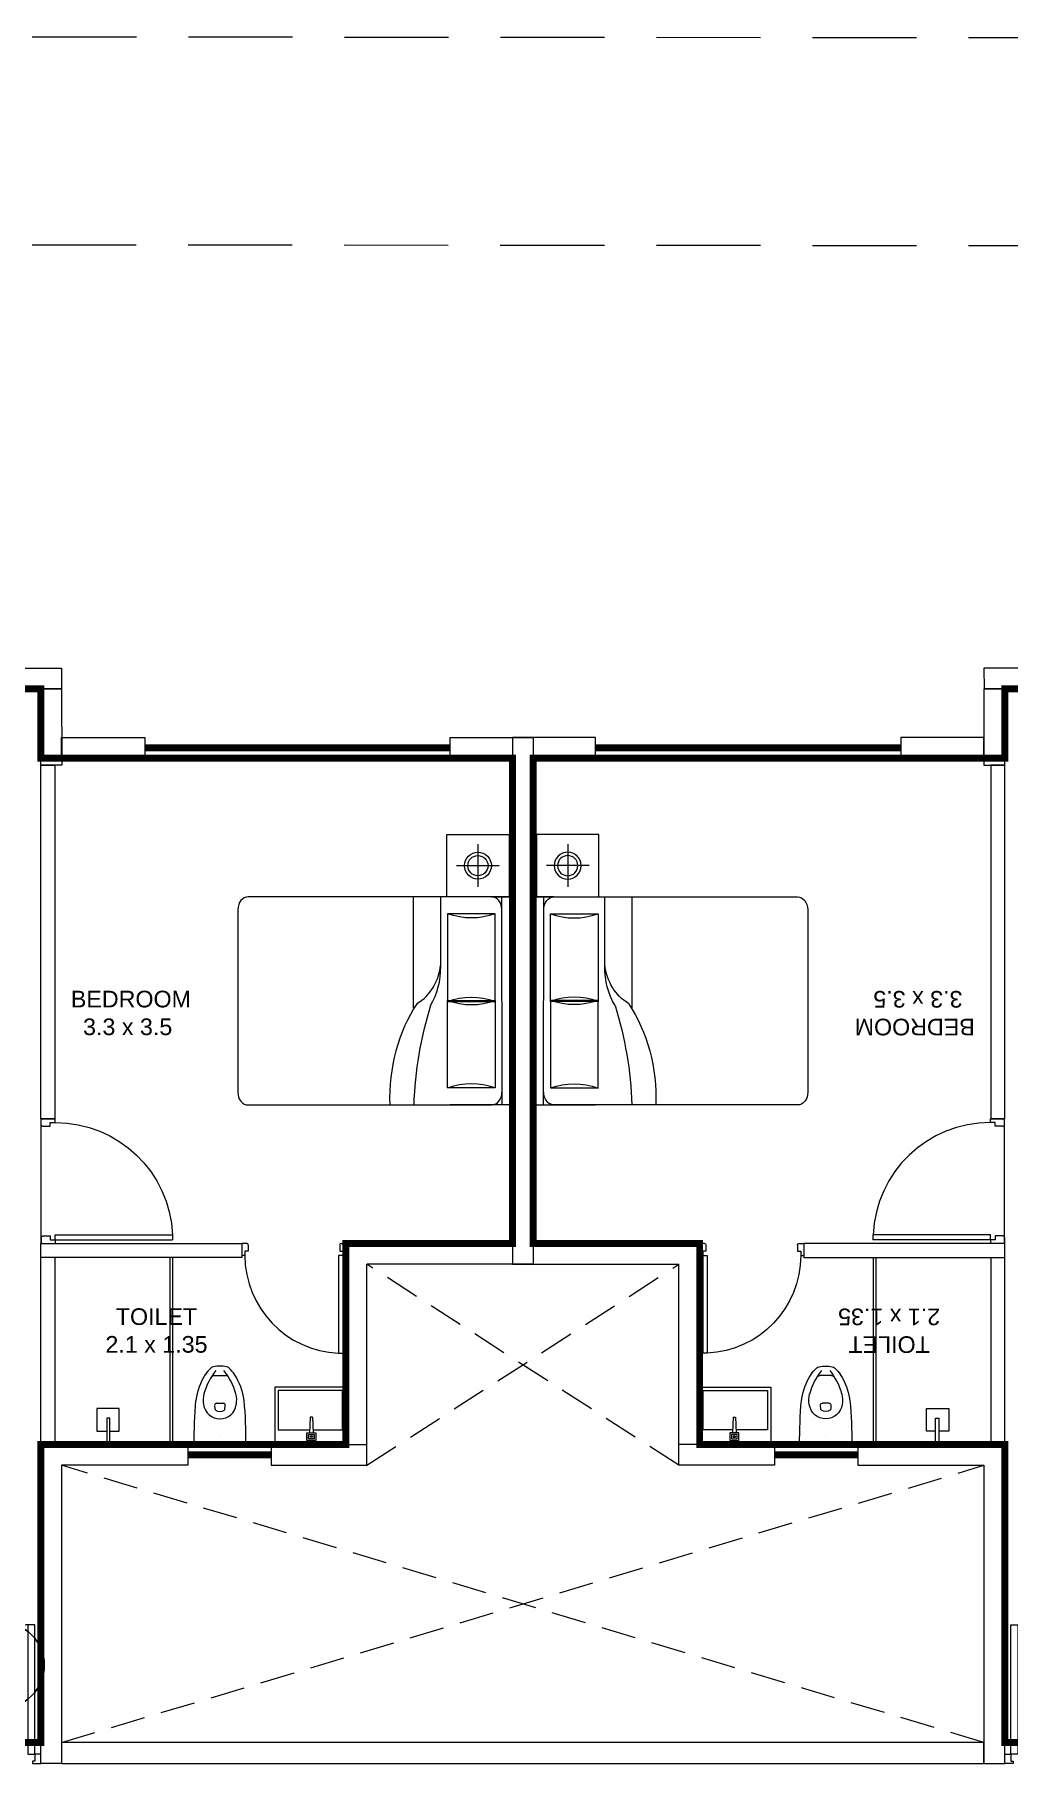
# Model space of a CAD drawing. Header units: inches. Extents: x 27644242 to 29761523, y -859349 to 216979.
# Drawn here: x 29085120 to 29092141, y -713043 to -700573 of the extents above; entities that cross this region are included whole.
import ezdxf

# ---------------------------------------------------------------- set-up
doc = ezdxf.new("R2010")
doc.units = ezdxf.units.IN
doc.header["$MEASUREMENT"] = 0
doc.set_wipeout_variables(frame=1)
for name, pattern in [('01-Xref Col Podium Lvl-1$0$HIDDEN', [0.375, 0.25, -0.125]), ('DASHED', [0.75, 0.5, -0.25]), ('DASHED2', [0.375, 0.25, -0.125]), ('HIDDEN', [0.375, 0.25, -0.125])]:
    doc.linetypes.add(name, pattern=pattern)
doc.layers.get('Defpoints').update_dxf_attribs({"color": 8})
for name, color, linetype, lineweight in [('AHC-A-DUCT', 14, 'HIDDEN', 5), ('DOOR', 4, 'Continuous', 0), ('DOORS', 1, 'Continuous', 9), ('FURN', 250, 'Continuous', 0), ('RVA Site Boundary', 17, 'Continuous', 15), ('WALL', 7, 'Continuous', 20), ('WINDOW', 162, 'Continuous', 13)]:
    doc.layers.add(name, color=color, linetype=linetype, lineweight=lineweight)
doc.layers.add('text', color=7, linetype='Continuous')
doc.styles.add('AMITS', font='arial.ttf')

# ---------------------------------------------------------------- blocks, each defined once
blk = doc.blocks.new('A$C3D5F2F58')
at = {"color": 0, "linetype": 'ByBlock'}
blk.add_wipeout([(188, 0), (-188, 0), (-185, -125), (-183, -194), (-179, -263), (-176, -302), (-170, -349), (-151, -415), (-144, -433), (-131, -459), (-112, -495), (-106, -504), (-86, -530), (-72, -545), (-64, -553), (-56, -558), (-41, -562), (-23, -564), (3, -565), (30, -563), (47, -561), (56, -558), (74, -543), (101, -511), (135, -451), (158, -392), (171, -340), (179, -260), (185, -136), (187, -46)], dxfattribs=at)
for p, q in [((-188, 0), (188, 0)), ((0, -63), (0, -63)), ((-38, -282), (-36, -255)), ((-24, -298), (24, -298)), ((36, -255), (38, -282)), ((-43, -497), (43, -497))]:
    blk.add_line(p, q, dxfattribs=at)
at = {"color": 0, "linetype": 'ByBlock', "extrusion": (0, 0, -1)}
for centre, major_axis, ratio, start_param, end_param in [((3903, 5), (4088, 164), 0.940247, 3.100232, 3.182953), ((-3903, 5), (-4088, 164), 0.940247, 3.100232, 3.182953), ((0, -305), (84.4, 84.4), 1, 4.07333, 6.922251), ((-27, -256), (6.03, 6.03), 1, 4.01894, 4.852375), ((0, -292), (-38.2, 38.2), 1, 0.139988, 1.430816), ((27, -256), (6.03, 6.03), 1, -0.139979, 0.693472), ((276, -258), (321, 321), 1, 3.353441, 3.79389), ((87, -319), (147, 147), 1, 3.705861, 4.079165), ((326, -246), (-323, 323), 1, 4.816657, 5.23508), ((-24, -284), (10, 10), 1, 2.356198, 4.018929), ((24, -284), (-10, 10), 1, 2.264265, 3.926995), ((-326, -246), (-323, 323), 1, 2.618909, 3.037332), ((-276, -258), (-321, 321), 1, 2.489302, 2.929752), ((-87, -319), (-147, 147), 1, 2.204028, 2.577331), ((-43, -474), (16.1, 16.1), 1, 2.356198, 3.387836), ((43, -474), (16.1, 16.1), 1, 1.324559, 2.356198), ((119, -350), (193, 193), 1, 3.092098, 3.328462), ((-41, -527), (24.1, 24.1), 1, 2.528301, 3.092099), ((0, -292), (-193, 193), 1, 3.75489, 4.099099), ((41, -527), (24.1, 24.1), 1, 1.620298, 2.184095), ((-119, -350), (193, 193), 1, 1.383935, 1.620298)]:
    blk.add_ellipse(centre, major_axis=major_axis, ratio=ratio, start_param=start_param, end_param=end_param, dxfattribs=at)
blk = doc.blocks.new('A$C3E645E75')
at = {"extrusion": (0, 0, -1), "zscale": -0.9999999999999998, "rotation": 179.9999999999989}
blk.add_blockref('A$C3D5F2F58', (0, 0), dxfattribs=at)
blk = doc.blocks.new('A$C3C731254-flat-1')
at = {"layer": 'FURN'}
for p, q in [((-77430, -2820), (-77431, -2802)), ((-77430, -2802), (-77318, -2797)), ((-77430, -2820), (-77318, -2825))]:
    blk.add_line(p, q, dxfattribs=at)
for points in [[(-77233, -3061), (-77648, -3061), (-77648, -2547), (-77233, -2547)], [(-77263, -2843), (-77263, -2778), (-77318, -2778), (-77318, -2843)], [(-77275, -2831), (-77275, -2791), (-77306, -2791), (-77306, -2831)], [(-77287, -2819), (-77287, -2803), (-77293, -2803), (-77293, -2819)]]:
    blk.add_lwpolyline(points, close=True, dxfattribs=at)
blk.add_lwpolyline([(-77339, -2824), (-77339, -3036), (-77623, -3036), (-77623, -2572), (-77339, -2572), (-77339, -2798)], dxfattribs=at)
blk = doc.blocks.new('A$C3A956F37-flat-1')
at = {"layer": 'FURN'}
blk.add_line((-168, 90), (0, 90), dxfattribs=at)
for points in [[(-97, 67), (-97, 0), (-259, 0), (-259, 161), (-97, 161), (-97, 90)], [(0, 67), (-191, 67), (-191, 90), (-168, 90)]]:
    blk.add_lwpolyline(points, dxfattribs=at)
blk = doc.blocks.new('A$C6E20521E-flat-1-flatten-1')
at = {"layer": 'DOORS', "color": 251}
for p, q in [((-63, 103), (-63, 949)), ((-63, 949), (-27, 949)), ((-27, 103), (-27, 949)), ((-900, 0), (-900, 103)), ((-873, 103), (-900, 103)), ((0, 0), (-900, 0)), ((-873, 67), (-873, 103)), ((-846, 67), (-873, 67)), ((-846, 13), (-846, 67)), ((-27, 103), (-63, 103)), ((-54, 13), (-54, 67)), ((-54, 67), (-27, 67)), ((-27, 103), (0, 103)), ((-27, 67), (-27, 103)), ((0, 0), (0, 103)), ((-859, 0), (-900, 0)), ((-40, 0), (0, 0))]:
    blk.add_line(p, q, dxfattribs=at)
at = {"layer": 'DOORS', "color": 251, "extrusion": (0, 0, -1)}
for centre, major_axis, start_param, end_param in [((-27, 103), (-729, -429), 0.531535, 2.059765), ((-859, 13), (-11.7, -6.7), 3.665191, 5.235988), ((-40, 13), (-11.7, -6.7), 5.235988, 6.806784)]:
    blk.add_ellipse(centre, major_axis=major_axis, ratio=1, start_param=start_param, end_param=end_param, dxfattribs=at)
blk = doc.blocks.new('DOOR_750')
at = {"layer": 'DOOR'}
for points in [[(-70, 50), (-32.5, 50), (-32.5, 750), (-70, 750)], [(-750, 50), (-717.5, 50), (-717.5, 12.5), (-705, 12.5), (-705, 0), (-750, 0)], [(0, 50), (-32.5, 50), (-32.5, 12.5), (-45, 12.5), (-45, 0), (0, 0)]]:
    blk.add_lwpolyline(points, close=True, dxfattribs=at)
at = {"layer": 'DOOR', "linetype": 'DASHED', "ltscale": 10}
blk.add_arc((-2.4, 38), 715.2, 95.4221, 179.04025, dxfattribs=at)
blk = doc.blocks.new('A$C700F438C')
at = {"layer": 'FURN', "color": 8, "extrusion": (-6.65399e-08, 5.27913e-08, 1)}
for p, q in [((0.073, 1.5, 0), (1.83, 1.5, 0)), ((1.98, 1.5, 0), (1.53, 1.5, 0)), ((1.98, 1.5, 0), (1.53, 1.5, 0)), ((1.98, 1.5, 0), (1.53, 1.5, 0)), ((1.904, 1.5, 0), (1.904, 0, 0)), ((0, 0.091, 0), (0, 1.409, 0)), ((1.855, 1.378, 0), (1.512, 1.378, 0)), ((1.512, 1.378, 0), (1.512, 0.747, 0)), ((1.855, 0.747, 0), (1.855, 1.378, 0)), ((1.267, 0.799, 0), (1.267, 0, 0)), ((1.512, 0.122, 0), (1.512, 0.754, 0)), ((1.512, 0.754, 0), (1.855, 0.754, 0)), ((1.855, 0.754, 0), (1.855, 0.122, 0)), ((1.512, 0.747, 0), (1.855, 0.747, 0)), ((1.463, 0.503, 0), (1.463, 0, 0)), ((1.83, 0, 0), (0.074, 0, 0)), ((1.855, 0.122, 0), (1.512, 0.122, 0)), ((1.904, 0, 0), (1.98, 0, 0))]:
    blk.add_line(p, q, dxfattribs=at)
at = {"layer": 'FURN', "linetype": 'Continuous', "lineweight": 0, "extrusion": (-6.65399e-08, 5.27913e-08, 1)}
blk.add_line((1.83, 0, 0), (1.917, 0, 0), dxfattribs=at)
at = {"layer": 'FURN', "color": 8, "extrusion": (6.65399e-08, -5.27913e-08, -1)}
for centre, major_axis, ratio, start_param, end_param in [((0.073, 1.409, 0), (0, -0.0914, 0), 0.803207, 1.570796, 3.141593), ((1.959, 1.454, 0), (0, -1.077, 0), 0.803207, 0.880587, 1.613256), ((3.067, 1.603, 0), (0, -2.243, 0), 0.803207, 1.197175, 1.525138), ((1.83, 1.409, 0), (0, -0.0914, 0), 0.803207, 3.141593, 4.712389), ((1.683, 2.11, 0), (0, -0.762, 0), 0.803207, -0.283794, 0.283794), ((0.669, 0.085, 0), (-0.705, -0.615, 0), 0.604617, 2.952061, 3.536756), ((-0.032, 0.19, 0), (-1.467, -0.494, 0), 0.581007, 3.019706, 3.343381), ((1.684, 0.015, 0), (0, -0.762, 0), 0.803207, 2.857799, 3.425387), ((0.074, 0.091, 0), (0, -0.0914, 0), 0.803207, 0, 1.570796), ((1.83, 0.092, 0), (0, -0.0914, 0), 0.803207, -1.570796, 0)]:
    blk.add_ellipse(centre, major_axis=major_axis, ratio=ratio, start_param=start_param, end_param=end_param, dxfattribs=at)
at = {"layer": 'FURN', "color": 8, "extrusion": (-6.65399e-08, 5.27913e-08, 1)}
for centre, start_param, end_param in [((1.683, 1.485, 0), -0.283794, 0.283794), ((1.684, -0.61, 0), 2.857799, 3.425387)]:
    blk.add_ellipse(centre, major_axis=(0, -0.762, 0), ratio=0.803207, start_param=start_param, end_param=end_param, dxfattribs=at)
blk = doc.blocks.new('BEDROOM')
at = {"layer": 'FURN', "linetype": 'Continuous', "extrusion": (-5.00305e-08, -8.66553e-08, 1)}
for p, q in [((1066, 501, 0), (1066, 193, 0)), ((912, 347, 0), (1220, 347, 0))]:
    blk.add_line(p, q, dxfattribs=at)
at = {"layer": 'FURN', "ltscale": 500}
blk.add_line((1315, 122, 0), (1315, -1378, 0), dxfattribs=at)
at = {"layer": 'FURN', "ltscale": 0.05, "extrusion": (-5.00305e-08, -8.66553e-08, 1), "elevation": 0}
blk.add_lwpolyline([(1291, 122), (841, 122), (841, 572), (1291, 572)], close=True, dxfattribs=at)
at = {"layer": 'FURN', "linetype": 'Continuous', "extrusion": (-5.00305e-08, -8.66553e-08, 1)}
for radius in [97, 72.8]:
    blk.add_circle((1066, 347, 0), radius, dxfattribs=at)
at = {"layer": 'FURN', "extrusion": (-3.01072e-07, 1.30707e-07, 1), "xscale": -1000.000000000015, "yscale": 1000.000000000015, "zscale": 1000.000000000007, "rotation": 180.0236273616612}
blk.add_blockref('A$C700F438C', (-665, 121, 0), dxfattribs=at)
blk = doc.blocks.new('A$C65A37FE3-flat-1-flatten-1')
at = {"layer": 'DOOR', "color": 252, "true_color": 0x939598}
for p, q in [((34, 0), (0, 0)), ((0, 0), (0, -86)), ((23, -86), (0, -86)), ((45, -56), (23, -56)), ((23, -56), (23, -86)), ((23, -86), (53, -86)), ((23, -86), (23, -791)), ((45, -11), (45, -56)), ((53, -86), (53, -791)), ((705, -11), (705, -56)), ((705, -56), (728, -56)), ((716, 0), (750, 0)), ((728, -56), (728, -86)), ((728, -86), (750, -86)), ((750, 0), (750, -86)), ((53, -791), (23, -791))]:
    blk.add_line(p, q, dxfattribs=at)
at = {"layer": 'DOOR', "color": 252, "extrusion": (0, 0, -1)}
for centre, major_axis, start_param, end_param in [((34, -11), (-9.71, -5.68), 2.09983, 3.670626), ((23, -86), (-611, -353), 3.665191, 5.193422), ((716, -11), (-9.71, -5.68), 0.529033, 2.09983)]:
    blk.add_ellipse(centre, major_axis=major_axis, ratio=1, start_param=start_param, end_param=end_param, dxfattribs=at)

msp = doc.modelspace()

# ---------------------------------------------------------------- linework, layer by layer
at = {"layer": 'AHC-A-DUCT', "linetype": 'DASHED2', "ltscale": 1000}
for p, q in [((29089765.3, -710892.7), (29087514.7, -709442.5)), ((29087514.7, -710892.7), (29089765.3, -709442.5)), ((29085315.1, -712892.7), (29091965, -710892.7)), ((29091965, -712892.7), (29085315.1, -710892.7))]:
    msp.add_line(p, q, dxfattribs=at)
at = {"layer": 'FURN', "ltscale": 500}
for p, q in [((29086094.7, -709392.7), (29086094.7, -710742.8)), ((29086114.7, -709392.7), (29086114.7, -710742.8)), ((29091165.4, -709392.7), (29091165.4, -710742.8)), ((29091185.4, -709392.7), (29091185.4, -710742.8))]:
    msp.add_line(p, q, dxfattribs=at)
at = {"layer": 'RVA Site Boundary', "color": 252, "linetype": '01-Xref Col Podium Lvl-1$0$HIDDEN', "ltscale": 3000}
for points in [[(29057289.9, -700573.5), (29071603.8, -700578.8), (29095855, -700597.7), (29115993.3, -700681.9), (29117599.6, -707030.1), (29117676.2, -707356.7)], [(29057291.8, -702073.5), (29071602.9, -702078.8), (29095851.3, -702097.7), (29114824.3, -702177), (29116142.2, -707385.5), (29116215.9, -707699.5)]]:
    msp.add_lwpolyline(points, dxfattribs=at)
at = {"layer": 'text', "color": 1, "ltscale": 500}
msp.add_circle((29084878.4, -712334.5), 311.4, dxfattribs=at)
at = {"layer": 'WALL', "ltscale": 500}
for p, q in [((29088115.1, -705642.8, 0), (29088715.1, -705642.8, 0)), ((29088115.1, -705792.8, 0), (29088115.1, -705642.8, 0)), ((29089164.9, -705642.8, 0), (29088565, -705642.8, 0)), ((29088565, -705642.8), (29088565, -709442.5)), ((29088715.1, -705642.8), (29088715.1, -709442.5)), ((29089165, -705792.8, 0), (29089164.9, -705642.8, 0)), ((29088115.1, -705792.8, 0), (29088565.1, -705792.8, 0)), ((29088565.1, -705792.8), (29088565.1, -709292.7)), ((29089165, -705792.8, 0), (29088715, -705792.8, 0)), ((29088715, -705792.8), (29088715, -709292.7)), ((29087364.7, -710742.7), (29087364.7, -709292.7)), ((29088565.1, -709292.7), (29087364.8, -709292.7)), ((29088715, -709292.7), (29089915.3, -709292.7)), ((29089915.3, -710742.7), (29089915.3, -709292.7)), ((29087514.7, -710892.7), (29087514.7, -709442.5)), ((29088715.1, -709442.5), (29087514.7, -709442.5)), ((29088565, -709442.5), (29089765.3, -709442.5)), ((29089765.3, -710892.7), (29089765.3, -709442.5)), ((29086824.6, -710742.7), (29086824.6, -710892.7)), ((29086824.6, -710742.7), (29087514.7, -710742.7)), ((29090455.4, -710742.7), (29089765.3, -710742.7)), ((29090455.4, -710742.7), (29090455.4, -710892.7)), ((29086224.6, -710892.7), (29085315.1, -710892.7)), ((29086824.6, -710892.7), (29087514.7, -710892.7)), ((29090455.4, -710892.7), (29089765.3, -710892.7)), ((29091055.4, -710892.7), (29091965, -710892.7))]:
    msp.add_line(p, q, dxfattribs=at)
at = {"layer": 'WALL', "color": 7, "ltscale": 500}
for points in [[(29085315.1, -705142.7), (29085315, -705292.7), (29084540.1, -705292.7), (29084540.1, -705142.7)], [(29091965, -705142.7), (29091965.1, -705292.7), (29092740, -705292.7), (29092740, -705142.7)], [(29085165.1, -705292.7), (29085315.1, -705292.7), (29085315.4, -705842.8), (29085165.4, -705842.8)], [(29092115, -705292.7), (29091965, -705292.7), (29091964.7, -705842.8), (29092114.7, -705842.8)], [(29085915.1, -705643), (29085915.1, -705793), (29085315.3, -705792.7), (29085315.3, -705642.7)], [(29091364.9, -705643), (29091365, -705793), (29091964.8, -705792.7), (29091964.8, -705642.7)]]:
    msp.add_lwpolyline(points, close=True, dxfattribs=at)
for points in [[(29085165.1, -708392.7), (29085165.1, -705842.9), (29085265.1, -705842.9), (29085265.1, -708392.7), (29085164.6, -708392.7)], [(29092115, -708392.7), (29092115, -705842.9), (29092015, -705842.9), (29092015, -708392.7), (29092115.4, -708392.7)], [(29085315.1, -710892.7), (29085315.1, -713042.7), (29085165.1, -713042.7), (29085165.1, -709292.7)], [(29091965, -710892.7), (29091965, -713042.7), (29092115, -713042.7), (29092115, -709292.7)], [(29085265.1, -709392.7), (29085265.1, -710742.7)], [(29092015, -709392.7), (29092015, -710742.7)]]:
    msp.add_lwpolyline(points, dxfattribs=at)
at = {"layer": 'WALL', "ltscale": 500}
for points in [[(29085165.1, -709292.7), (29086614.5, -709292.7), (29086614.5, -709392.7), (29085165.1, -709392.7)], [(29092115, -709292.7), (29090665.6, -709292.7), (29090665.6, -709392.7), (29092115, -709392.7)]]:
    msp.add_lwpolyline(points, dxfattribs=at)
msp.add_lwpolyline([(29085315.1, -713042.7), (29091965, -713042.8), (29091965, -712892.8), (29085315.1, -712892.7)], close=True, dxfattribs=at)
at = {"layer": 'WINDOW', "ltscale": 500, "const_width": 50, "elevation": 0}
for points in [[(29085915.1, -705718), (29088115.1, -705718.6)], [(29091365, -705718), (29089165, -705718.6)]]:
    msp.add_lwpolyline(points, dxfattribs=at)

# ---------------------------------------------------------------- block references
at = {"xscale": -1, "rotation": 90.00000000000875}
for name, p in [('A$C3C731254-flat-1', (29084304.2, -787976)), ('A$C3A956F37-flat-1', (29085730.8, -710742.8))]:
    msp.add_blockref(name, p, dxfattribs=at)
at = {"rotation": 269.9999999999912}
for name, p in [('A$C3C731254-flat-1', (29092975.9, -787976)), ('A$C3A956F37-flat-1', (29091549.3, -710742.8))]:
    msp.add_blockref(name, p, dxfattribs=at)
at = {"layer": 'DOOR', "yscale": 1.333333977559269, "zscale": 1.333333977559269}
for p, xscale in [((29085165.1, -713042.7), 1.333333977559269), ((29092115, -713042.7), -1.333333977559269)]:
    msp.add_blockref('DOOR_750', p, dxfattribs=dict(at, xscale=xscale))
at = {"layer": 'FURN', "ltscale": 500}
msp.add_blockref('BEDROOM', (29087250.4, -706914.5, 0), dxfattribs=at)
at = {"layer": 'FURN', "ltscale": 500, "xscale": -1}
msp.add_blockref('BEDROOM', (29090029.7, -706914.5, 0), dxfattribs=at)
at = {"layer": 'FURN', "rotation": 359.9997802697438}
msp.add_blockref('A$C3E645E75', (29086456.4, -710742.7), dxfattribs=at)
at = {"layer": 'FURN', "extrusion": (0, 0, -1), "zscale": -1, "rotation": 359.9997802697439}
msp.add_blockref('A$C3E645E75', (-29090823.7, -710742.7), dxfattribs=at)
at = {"layer": 'WALL', "ltscale": 500, "rotation": 270.0000000000007}
msp.add_blockref('A$C6E20521E-flat-1-flatten-1', (29085166.4, -709292.7), dxfattribs=at)
at = {"layer": 'WALL', "ltscale": 500, "xscale": -1, "rotation": 89.9999999999992}
msp.add_blockref('A$C6E20521E-flat-1-flatten-1', (29092113.7, -709292.7), dxfattribs=at)
at = {"layer": 'WALL', "ltscale": 500, "xscale": -1}
msp.add_blockref('A$C65A37FE3-flat-1-flatten-1', (29087364.7, -709292.7), dxfattribs=at)
at = {"layer": 'WALL', "ltscale": 500}
msp.add_blockref('A$C65A37FE3-flat-1-flatten-1', (29089915.3, -709292.7), dxfattribs=at)

# ---------------------------------------------------------------- texts
at = {"layer": 'text', "ltscale": 100, "char_height": 120, "width": 1715.235, "attachment_point": 9, "style": 'AMITS'}
for s, insert in [('\\pxqc; BEDROOM\\P3.3 x 3.5', (29086648.9, -707791.5)), ('\\pxqc;TOILET\\P2.1 x 1.35', (29086856.6, -710082))]:
    msp.add_mtext(s, dxfattribs=dict(at, insert=insert))
at = {"layer": 'text', "ltscale": 100, "char_height": 120, "width": 1715.235, "attachment_point": 3, "rotation": 180, "style": 'AMITS'}
for s, insert in [('\\pxqc; BEDROOM\\P3.3 x 3.5', (29090631.1, -707791.5)), ('\\pxqc;TOILET\\P2.1 x 1.35', (29090423.5, -710082))]:
    msp.add_mtext(s, dxfattribs=dict(at, insert=insert))

# ---------------------------------------------------------------- next in the draw order: linework, layer by layer
at = {"layer": 'Defpoints', "ltscale": 500}
for points in [[(29081164.9, -712892.7, 50, 50, 0), (29081164.9, -710642.7, 50, 50, 0), (29081014.9, -710642.7, 50, 50, 0), (29081014.9, -710742.7, 50, 50, 0), (29079365.1, -710742.7, 50, 50, 0), (29079365.1, -709292.7, 50, 50, 0), (29076815.3, -709292.7, 50, 50, 0), (29076815.3, -710742.7, 50, 50, 0), (29074464.9, -710742.7, 50, 50, 0), (29074465.3, -705792.9, 50, 50, 0), (29078165.1, -705792.9, 50, 50, 0), (29078165.1, -705292.4, 50, 50, 0), (29081115.1, -705292.7, 50, 50, 0), (29081115.1, -705292.8, 50, 50, 0), (29085165.2, -705292.6, 50, 50, 0), (29085165.2, -705792.8, 50, 50, 0), (29088565.3, -705792.7, 50, 50, 0), (29088565.3, -709292.6, 50, 50, 0), (29087364.7, -709292.7, 50, 50, 0), (29087364.7, -710742.7, 50, 50, 0), (29085165.1, -710742.7, 50, 50, 0), (29085165.1, -712892.7, 50, 50, 0), (29081164.9, -712892.7, 50, 50, 0)], [(29096115.2, -712892.7, 50, 50, 0), (29096115.2, -710642.7, 50, 50, 0), (29096265.2, -710642.7, 50, 50, 0), (29096265.2, -710742.7, 50, 50, 0), (29097915, -710742.7, 50, 50, 0), (29097915, -709292.7, 50, 50, 0), (29100464.8, -709292.7, 50, 50, 0), (29100464.8, -710742.7, 50, 50, 0), (29102815.2, -710742.7, 50, 50, 0), (29102814.8, -705792.9, 50, 50, 0), (29099115, -705792.9, 50, 50, 0), (29099115, -705292.4, 50, 50, 0), (29096165, -705292.7, 50, 50, 0), (29096165, -705292.8, 50, 50, 0), (29092114.9, -705292.6, 50, 50, 0), (29092114.9, -705792.8, 50, 50, 0), (29088714.8, -705792.7, 50, 50, 0), (29088714.8, -709292.6, 50, 50, 0), (29089915.3, -709292.7, 50, 50, 0), (29089915.3, -710742.7, 50, 50, 0), (29092115, -710742.7, 50, 50, 0), (29092115, -712892.7, 50, 50, 0), (29096115.2, -712892.7, 50, 50, 0)]]:
    msp.add_lwpolyline(points, format="xyseb", dxfattribs=at)
at = {"layer": 'WALL', "ltscale": 500}
for p, q in [((29086224.6, -710742.7), (29085165.1, -710742.7)), ((29086224.6, -710742.7), (29086224.6, -710892.7)), ((29091055.4, -710742.7), (29092115, -710742.7)), ((29091055.4, -710742.7), (29091055.4, -710892.7))]:
    msp.add_line(p, q, dxfattribs=at)
at = {"layer": 'WINDOW', "ltscale": 500, "const_width": 50}
for points in [[(29086224.6, -710817.7), (29086824.6, -710817.7)], [(29091055.4, -710817.7), (29090455.4, -710817.7)]]:
    msp.add_lwpolyline(points, dxfattribs=at)

doc.saveas('drawing.dxf')
